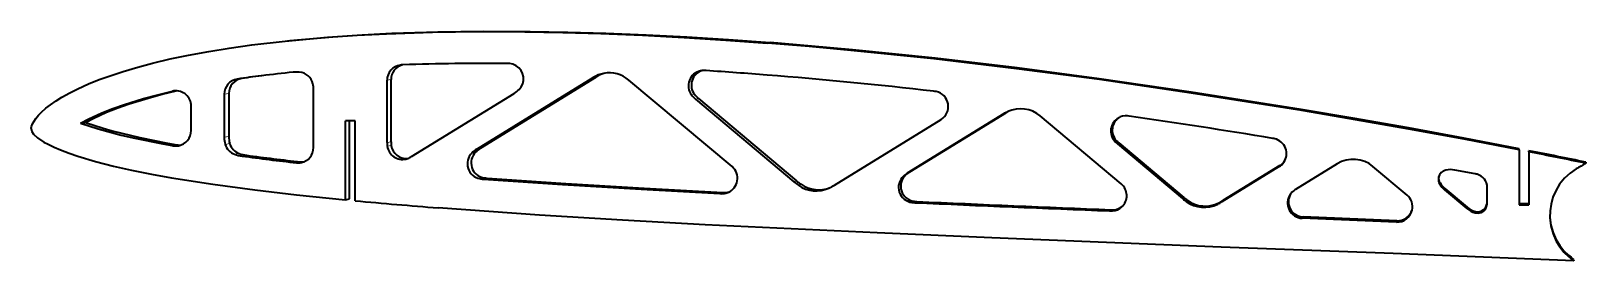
# Model space of a CAD drawing. Extents: x 131 to 289, y -67 to 160.
# Drawn here: x 130.7 to 289.3, y 136.8 to 160.2 of the extents above.
import ezdxf

# ---------------------------------------------------------------- set-up
doc = ezdxf.new("R2010")
doc.units = 0

msp = doc.modelspace()

# ---------------------------------------------------------------- linework, layer by layer
at = {"color": 7, "lineweight": 35, "ltscale": 0.011595}
msp.add_line((156.623932, 159.156052), (157.085205, 159.204514), dxfattribs=at)
at = {"color": 7, "lineweight": 35, "ltscale": 0.000319}
msp.add_line((168.365662, 156.708588), (168.378326, 156.710266), dxfattribs=at)
at = {"color": 7, "lineweight": 35, "ltscale": 0.348585}
msp.add_line((176.173065, 148.150589), (188.052246, 155.451523), dxfattribs=at)
at = {"color": 7, "lineweight": 35, "ltscale": 0.347213}
msp.add_line((176.552246, 148.239166), (188.38269, 155.514603), dxfattribs=at)
at = {"color": 7, "lineweight": 13, "ltscale": 0.00841}
msp.add_line((188.052246, 155.451523), (188.38269, 155.514603), dxfattribs=at)
at = {"color": 7, "lineweight": 13, "ltscale": 0.008057}
msp.add_line((145.120514, 154.049149), (145.440369, 154.088638), dxfattribs=at)
at = {"color": 7, "lineweight": 13, "ltscale": 0.011523}
msp.add_line((151.742645, 155.284882), (152.200073, 155.341385), dxfattribs=at)
at = {"color": 7, "lineweight": 35, "ltscale": 0.148085}
msp.add_line((159.519073, 148.304062), (159.519073, 154.227448), dxfattribs=at)
at = {"color": 7, "lineweight": 13, "ltscale": 0.010207}
msp.add_line((167.018341, 155.163742), (167.422058, 155.224731), dxfattribs=at)
at = {"color": 7, "lineweight": 35, "ltscale": 0.158711}
msp.add_line((167.018341, 148.815308), (167.018341, 155.163742), dxfattribs=at)
at = {"color": 7, "lineweight": 35, "ltscale": 0.158092}
msp.add_line((167.422058, 148.901062), (167.422058, 155.224731), dxfattribs=at)
at = {"color": 7, "lineweight": 35, "ltscale": 0.343104}
msp.add_line((202.206482, 146.360794), (191.693146, 155.18251), dxfattribs=at)
at = {"color": 7, "lineweight": 35, "ltscale": 0.062324}
msp.add_line((147.031616, 150.033752), (147.031616, 152.526703), dxfattribs=at)
at = {"color": 7, "lineweight": 13, "ltscale": 0.011691}
msp.add_line((150.406433, 153.739304), (150.869781, 153.802444), dxfattribs=at)
at = {"color": 7, "lineweight": 35, "ltscale": 0.109771}
msp.add_line((150.406433, 153.739304), (150.406433, 149.348465), dxfattribs=at)
at = {"color": 7, "lineweight": 35, "ltscale": 0.109304}
msp.add_line((150.869781, 153.802444), (150.869781, 149.430298), dxfattribs=at)
at = {"color": 7, "lineweight": 35, "ltscale": 0.307487}
msp.add_line((169.50354, 147.384308), (179.981476, 153.825592), dxfattribs=at)
at = {"color": 7, "lineweight": 13, "ltscale": 0.007709}
msp.add_line((198.072906, 153.664581), (198.372986, 153.735489), dxfattribs=at)
at = {"color": 7, "lineweight": 13, "ltscale": 0.007691}
msp.add_line((198.480713, 153.239868), (198.779572, 153.312805), dxfattribs=at)
at = {"color": 7, "lineweight": 35, "ltscale": 0.327714}
msp.add_line((198.480713, 153.239868), (208.522461, 144.813843), dxfattribs=at)
at = {"color": 7, "lineweight": 35, "ltscale": 0.326418}
msp.add_line((198.779572, 153.312805), (208.781586, 144.92012), dxfattribs=at)
at = {"color": 7, "lineweight": 35, "ltscale": 0.012933}
msp.add_line((135.746368, 150.773651), (136.258865, 150.844147), dxfattribs=at)
at = {"color": 7, "lineweight": 35, "ltscale": 0.0125}
for p, q in [((163.268707, 151.027664), (162.768707, 151.027664)), ((163.768707, 151.027664), (163.268707, 151.027664))]:
    msp.add_line(p, q, dxfattribs=at)
at = {"color": 7, "lineweight": 35, "ltscale": 0.201202}
msp.add_line((162.768707, 142.979599), (162.768707, 151.027664), dxfattribs=at)
at = {"color": 7, "lineweight": 35, "ltscale": 0.198629}
msp.add_line((163.181335, 143.082504), (163.181335, 151.027664), dxfattribs=at)
at = {"color": 7, "lineweight": 35, "ltscale": 0.203576}
msp.add_line((163.768707, 142.884644), (163.768707, 151.027664), dxfattribs=at)
at = {"color": 7, "lineweight": 35, "ltscale": 0.318812}
msp.add_line((212.655487, 144.479004), (223.520508, 151.155609), dxfattribs=at)
at = {"color": 7, "lineweight": 35, "ltscale": 0.290396}
msp.add_line((220.112518, 145.713989), (230.009766, 151.794495), dxfattribs=at)
at = {"color": 7, "lineweight": 35, "ltscale": 0.289238}
msp.add_line((220.335083, 145.820496), (230.191193, 151.87941), dxfattribs=at)
at = {"color": 7, "lineweight": 13, "ltscale": 0.005008}
msp.add_line((230.009766, 151.794495), (230.191193, 151.87941), dxfattribs=at)
at = {"color": 7, "lineweight": 35, "ltscale": 0.269493}
msp.add_line((241.908447, 144.59642), (233.650696, 151.525482), dxfattribs=at)
at = {"color": 7, "lineweight": 35, "ltscale": 0.004122}
msp.add_line((242.712708, 151.512802), (242.549042, 151.532837), dxfattribs=at)
at = {"color": 7, "lineweight": 35, "ltscale": 0.00125}
msp.add_line((130.707993, 150.236099), (130.713562, 150.285782), dxfattribs=at)
at = {"color": 7, "lineweight": 13, "ltscale": 0.011763}
msp.add_line((150.406433, 149.348465), (150.869781, 149.430298), dxfattribs=at)
at = {"color": 7, "lineweight": 13, "ltscale": 0.01206}
msp.add_line((145.111633, 148.508514), (145.586975, 148.590622), dxfattribs=at)
at = {"color": 7, "lineweight": 13, "ltscale": 0.012039}
msp.add_line((145.32135, 148.47995), (145.795837, 148.562149), dxfattribs=at)
at = {"color": 7, "lineweight": 13, "ltscale": 0.011747}
msp.add_line((150.507019, 148.631302), (150.969208, 148.716049), dxfattribs=at)
at = {"color": 7, "lineweight": 13, "ltscale": 0.011603}
msp.add_line((151.462067, 147.617355), (151.917938, 147.704437), dxfattribs=at)
at = {"color": 7, "lineweight": 13, "ltscale": 0.011519}
msp.add_line((152.2229, 147.433792), (152.675323, 147.52095), dxfattribs=at)
at = {"color": 7, "lineweight": 13, "ltscale": 0.010318}
for p, q in [((167.018341, 148.815308), (167.422058, 148.901062)), ((167.044922, 148.431854), (167.448334, 148.519073))]:
    msp.add_line(p, q, dxfattribs=at)
at = {"color": 7, "lineweight": 13, "ltscale": 0.009788}
msp.add_line((175.65802, 147.74205), (176.03894, 147.832596), dxfattribs=at)
at = {"color": 7, "lineweight": 13, "ltscale": 0.009735}
msp.add_line((176.173065, 148.150589), (176.552246, 148.239166), dxfattribs=at)
at = {"color": 7, "lineweight": 13, "ltscale": 0.004391}
msp.add_line((241.216278, 148.975311), (241.362579, 149.07251), dxfattribs=at)
at = {"color": 7, "lineweight": 13, "ltscale": 0.004389}
msp.add_line((241.524963, 148.67099), (241.670197, 148.769608), dxfattribs=at)
at = {"color": 7, "lineweight": 35, "ltscale": 0.216423}
msp.add_line((241.524963, 148.67099), (248.156555, 143.106415), dxfattribs=at)
at = {"color": 7, "lineweight": 35, "ltscale": 0.21555}
msp.add_line((241.670197, 148.769608), (248.275024, 143.227509), dxfattribs=at)
at = {"color": 7, "lineweight": 35, "ltscale": 0.002772}
msp.add_line((282.487183, 148.069656), (282.487183, 148.180542), dxfattribs=at)
at = {"color": 7, "lineweight": 35, "ltscale": 0.140099}
msp.add_line((282.487183, 148.069656), (282.487183, 142.465683), dxfattribs=at)
at = {"color": 7, "lineweight": 35, "ltscale": 0.002778}
msp.add_line((283.487183, 147.872757), (283.487183, 147.983871), dxfattribs=at)
at = {"color": 7, "lineweight": 35, "ltscale": 0.135177}
msp.add_line((283.487183, 147.872757), (283.487183, 142.465683), dxfattribs=at)
at = {"color": 7, "lineweight": 13, "ltscale": 0.01097}
msp.add_line((157.782349, 146.751984), (158.211578, 146.84314), dxfattribs=at)
at = {"color": 7, "lineweight": 35, "ltscale": 0.171376}
msp.add_line((258.013031, 146.357269), (252.171661, 142.769791), dxfattribs=at)
at = {"color": 7, "lineweight": 35, "ltscale": 0.170683}
msp.add_line((258.090759, 146.469879), (252.273956, 142.89534), dxfattribs=at)
at = {"color": 7, "lineweight": 13, "ltscale": 0.003421}
msp.add_line((258.013031, 146.357269), (258.090759, 146.469879), dxfattribs=at)
at = {"color": 7, "lineweight": 35, "ltscale": 0.125361}
msp.add_line((263.941925, 146.649628), (259.668396, 144.026337), dxfattribs=at)
at = {"color": 7, "lineweight": 35, "ltscale": 0.113225}
msp.add_line((271.052277, 143.469421), (267.582855, 146.380615), dxfattribs=at)
at = {"color": 7, "lineweight": 35, "ltscale": 0.053544}
msp.add_line((278.019592, 145.615875), (275.915161, 146.013916), dxfattribs=at)
at = {"color": 7, "lineweight": 35, "ltscale": 0.00296}
msp.add_line((289.279541, 146.815155), (289.300232, 146.698593), dxfattribs=at)
at = {"color": 7, "lineweight": 13, "ltscale": 0.009684}
msp.add_line((176.494965, 145.133957), (176.869141, 145.234161), dxfattribs=at)
at = {"color": 7, "lineweight": 13, "ltscale": 0.00965}
msp.add_line((176.852814, 145.089569), (177.225555, 145.189835), dxfattribs=at)
at = {"color": 7, "lineweight": 13, "ltscale": 0.007002}
msp.add_line((208.522461, 144.813843), (208.781586, 144.92012), dxfattribs=at)
at = {"color": 7, "lineweight": 13, "ltscale": 0.006979}
msp.add_line((208.983826, 144.45752), (209.241272, 144.565414), dxfattribs=at)
at = {"color": 7, "lineweight": 13, "ltscale": 0.00622}
msp.add_line((219.684113, 145.388657), (219.908234, 145.496674), dxfattribs=at)
at = {"color": 7, "lineweight": 13, "ltscale": 0.006168}
msp.add_line((220.112518, 145.713989), (220.335083, 145.820496), dxfattribs=at)
at = {"color": 7, "lineweight": 13, "ltscale": 0.003133}
msp.add_line((274.393219, 144.575348), (274.419617, 144.697861), dxfattribs=at)
at = {"color": 7, "lineweight": 35, "ltscale": 0.010632}
msp.add_line((162.768707, 142.979599), (163.181335, 143.082504), dxfattribs=at)
at = {"color": 7, "lineweight": 13, "ltscale": 0.007488}
msp.add_line((200.973083, 143.608292), (201.25119, 143.719482), dxfattribs=at)
at = {"color": 7, "lineweight": 13, "ltscale": 0.007455}
msp.add_line((201.32196, 143.611984), (201.598724, 143.723053), dxfattribs=at)
at = {"color": 7, "lineweight": 13, "ltscale": 0.006199}
msp.add_line((220.555725, 142.711533), (220.773651, 142.829803), dxfattribs=at)
at = {"color": 7, "lineweight": 13, "ltscale": 0.006174}
msp.add_line((220.833954, 142.688293), (221.050751, 142.80658), dxfattribs=at)
at = {"color": 7, "lineweight": 13, "ltscale": 0.004235}
msp.add_line((248.156555, 143.106415), (248.275024, 143.227509), dxfattribs=at)
at = {"color": 7, "lineweight": 13, "ltscale": 0.004234}
msp.add_line((248.52298, 142.818237), (248.640045, 142.940628), dxfattribs=at)
at = {"color": 7, "lineweight": 13, "ltscale": 0.004049}
msp.add_line((252.171661, 142.769791), (252.273956, 142.89534), dxfattribs=at)
at = {"color": 7, "lineweight": 13, "ltscale": 0.003193}
msp.add_line((274.885925, 144.005417), (274.911346, 144.130585), dxfattribs=at)
at = {"color": 7, "lineweight": 35, "ltscale": 0.074089}
msp.add_line((274.885925, 144.005417), (277.156158, 142.100464), dxfattribs=at)
at = {"color": 7, "lineweight": 35, "ltscale": 0.073829}
msp.add_line((274.911346, 144.130585), (277.173615, 142.23233), dxfattribs=at)
at = {"color": 7, "lineweight": 35, "ltscale": 0.035673}
msp.add_line((279.237549, 142.817535), (279.237549, 144.244446), dxfattribs=at)
at = {"color": 7, "lineweight": 13, "ltscale": 0.004664}
msp.add_line((240.711121, 141.841019), (240.848846, 141.966858), dxfattribs=at)
at = {"color": 7, "lineweight": 13, "ltscale": 0.004639}
msp.add_line((241.019958, 141.84584), (241.156433, 141.971588), dxfattribs=at)
at = {"color": 7, "lineweight": 13, "ltscale": 0.00409}
msp.add_line((251.755371, 142.538712), (251.859497, 142.664917), dxfattribs=at)
at = {"color": 7, "lineweight": 13, "ltscale": 0.003844}
msp.add_line((260.368286, 141.099121), (260.446594, 141.23143), dxfattribs=at)
at = {"color": 7, "lineweight": 35, "ltscale": 0.239598}
msp.add_line((270.022858, 140.848083), (260.446594, 141.23143), dxfattribs=at)
at = {"color": 7, "lineweight": 13, "ltscale": 0.003325}
msp.add_line((277.156158, 142.100464), (277.173615, 142.23233), dxfattribs=at)
at = {"color": 7, "lineweight": 13, "ltscale": 0.003316}
msp.add_line((278.010895, 141.643707), (278.024597, 141.77565), dxfattribs=at)
at = {"color": 7, "lineweight": 13, "ltscale": 0.003197}
msp.add_line((279.2005, 142.399139), (279.209808, 142.526672), dxfattribs=at)
at = {"color": 7, "lineweight": 35, "ltscale": 0.025}
for p, q in [((282.487183, 142.595764), (283.487183, 142.595764)), ((282.487183, 142.465683), (283.487183, 142.465683))]:
    msp.add_line(p, q, dxfattribs=at)
at = {"color": 7, "lineweight": 35, "ltscale": 0.240598}
msp.add_line((269.984406, 140.712158), (260.368286, 141.099121), dxfattribs=at)
at = {"color": 7, "lineweight": 13, "ltscale": 0.003531}
msp.add_line((269.984406, 140.712158), (270.022858, 140.848083), dxfattribs=at)
at = {"color": 7, "lineweight": 13, "ltscale": 0.003415}
msp.add_line((287.534332, 137.195526), (287.533478, 137.332108), dxfattribs=at)
at = {"color": 7, "lineweight": 35, "ltscale": 0.003793}
msp.add_line((288.041748, 136.907959), (288.057709, 136.75708), dxfattribs=at)
at = {"color": 7, "lineweight": 35}
for points in [[(130.713562, 150.285782), (130.747894, 150.44046), (130.865723, 150.734314), (131.186371, 151.249557), (131.470673, 151.598083), (131.782959, 151.923553), (132.217438, 152.312073), (132.678101, 152.668457), (133.257935, 153.063492), (133.85614, 153.42981), (134.664566, 153.879425), (135.48967, 154.296661), (136.562469, 154.784531), (137.655518, 155.226028), (138.868469, 155.662811), (140.094879, 156.060745), (141.583954, 156.498016), (143.083191, 156.896011), (144.909882, 157.32962), (146.747986, 157.714539), (148.829773, 158.097076), (150.919403, 158.433441), (153.225708, 158.757477), (156.623932, 159.156036)], [(156.623932, 159.156036), (160.958069, 159.545258), (163.958984, 159.747711), (166.962524, 159.902588), (171.664215, 160.058853), (176.368408, 160.12088), (181.072845, 160.100281), (184.944366, 160.028809), (188.814758, 159.913452), (193.071533, 159.739639), (197.326202, 159.518585), (201.580719, 159.251694), (205.832153, 158.941269)], [(157.085205, 159.204514), (161.482788, 159.59845), (164.484589, 159.799744), (167.489014, 159.95343), (172.191742, 160.107803), (176.896912, 160.167938), (181.602325, 160.145508), (185.460449, 160.072968), (189.317474, 159.956879), (193.461823, 159.787079), (197.604156, 159.572388), (201.851379, 159.306976), (206.095551, 158.998047)], [(282.487183, 148.069656), (276.873566, 149.147766), (271.250641, 150.182114), (265.784576, 151.145706), (260.311859, 152.07132), (249.048828, 153.859406), (239.675629, 155.222672), (231.235748, 156.335602), (222.781281, 157.331482), (214.313141, 158.204254), (210.074219, 158.591064), (205.832153, 158.941269)], [(282.487183, 148.180557), (276.845001, 149.26268), (271.193359, 150.300476), (265.727112, 151.262115), (260.254272, 152.185669), (249.021545, 153.964539), (239.666992, 155.321075), (231.29483, 156.421402), (222.908234, 157.406067), (214.508209, 158.269104), (210.303436, 158.651642), (206.095551, 158.998047)], [(180.47879, 154.21582), (180.698608, 154.489273), (180.850952, 154.805634), (180.92749, 155.148499), (180.924286, 155.50087), (180.841461, 155.843781), (180.683411, 156.159424), (180.457794, 156.431625), (180.176086, 156.64566), (179.852722, 156.790192), (179.52478, 156.856079)], [(135.746368, 150.773651), (136.591583, 151.224289), (137.907349, 151.832794), (139.045532, 152.285049), (140.221161, 152.69725), (142.158752, 153.290771), (143.63382, 153.688492), (145.120514, 154.049149)], [(136.258865, 150.844147), (137.100861, 151.29303), (138.411499, 151.89917), (139.545258, 152.349762), (140.71637, 152.760498), (142.646332, 153.35199), (144.073029, 153.737518), (145.510742, 154.08815)], [(135.746368, 150.773651), (137.542587, 150.197433), (139.882645, 149.582153), (141.2948, 149.257462), (144.141815, 148.683884), (145.111633, 148.508514)], [(136.258865, 150.844147), (138.048126, 150.270874), (138.97377, 150.014282), (141.785278, 149.335724), (144.621063, 148.765076), (145.586975, 148.590622)], [(130.707993, 150.236099), (130.770691, 149.93895), (130.966873, 149.669235), (131.360718, 149.309326), (132.020737, 148.866852), (132.438919, 148.636276), (133.063538, 148.332108), (133.702423, 148.056305), (134.589691, 147.716843), (135.48526, 147.413177), (137.288132, 146.882751), (139.117401, 146.417358), (140.961121, 146.000977), (142.9888, 145.593338), (145.020416, 145.227509), (149.256653, 144.561661), (153.514008, 143.988678), (157.777039, 143.490799), (162.768707, 142.979599)], [(288.316772, 146.139008), (287.679962, 145.699677), (287.10965, 145.16983), (286.6185, 144.560852), (286.217316, 143.885788), (285.940063, 143.232605), (285.747742, 142.548386), (285.643677, 141.844727), (285.62915, 141.144012)], [(176.852814, 145.089569), (184.897552, 144.539825), (192.929749, 144.051437), (200.973083, 143.608292)], [(177.225555, 145.189835), (185.238892, 144.643967), (193.239502, 144.15921), (201.25119, 143.719482)], [(288.057709, 136.75708), (269.65567, 137.492142), (252.109131, 138.167343), (228.714874, 139.097137), (217.019409, 139.600998), (208.249054, 140.006866), (199.480255, 140.445633), (191.027863, 140.909546), (182.578522, 141.426651), (177.408661, 141.777344), (172.241333, 142.16098)], [(278.010895, 141.643707), (278.315613, 141.610275), (278.620514, 141.680069), (278.892273, 141.849945), (279.093842, 142.100647), (279.2005, 142.399139)], [(278.024597, 141.77565), (278.328094, 141.741394), (278.632019, 141.810318), (278.902985, 141.979324), (279.103851, 142.229141), (279.209808, 142.526672)], [(285.626709, 141.211395), (285.72937, 140.406967), (285.947388, 139.62764), (286.275696, 138.890884), (286.630829, 138.317627), (287.05246, 137.795212), (287.533478, 137.332108)], [(285.62915, 141.144012), (285.725983, 140.31662), (285.944458, 139.514557), (286.279266, 138.756714), (286.633545, 138.182846), (287.05426, 137.659637), (287.534332, 137.195526)]]:
    msp.add_lwpolyline(points, dxfattribs=at)
for centre, radius, start, end in [((168.517487, 40.348045), 116.154549, 97.056537, 98.3036), ((168.842285, 41.47168), 115.079446, 97.18739, 98.315), ((170.293152, 25.964966), 130.646901, 95.653104, 97.054468), ((157.802948, 152.148346), 3.846904, 86.157591, 95.656991), ((157.956909, 154.452164), 1.537899, 12.412164, 86.129129), ((168.577484, 155.163971), 1.559145, 97.809142, 180.007973), ((168.974701, 155.224869), 1.552647, 104.312814, 180.00464), ((168.730896, 153.964722), 2.768092, 92.05619, 97.318017), ((177.127533, -88.443657), 245.32254, 89.508932, 91.984657), ((179.204102, 153.345581), 3.525113, 84.780481, 89.577371), ((189.684601, 152.796875), 3.116367, 100.704541, 121.587531), ((190.008728, 152.871826), 3.102964, 103.775784, 121.603377), ((189.685516, 152.790222), 3.123087, 49.99611, 100.698442), ((199.297607, 154.603806), 1.544252, 101.9222, 217.484237), ((199.590546, 154.672791), 1.537344, 107.528802, 217.590105), ((199.300934, 154.591827), 1.556985, 90.507021, 101.951058), ((199.319275, 152.569626), 3.579274, 86.301523, 90.514125), ((172.432495, -262.578644), 419.597352, 85.442176, 86.294516), ((163.374481, -370.764374), 528.161778, 83.54363, 85.395273), ((145.471161, 152.525177), 1.563785, 97.041415, 102.957308), ((145.469452, 152.526733), 1.562201, 359.999044, 96.986733), ((151.968597, 153.73909), 1.562211, 98.316748, 179.992041), ((152.425293, 153.802231), 1.555544, 98.325457, 179.992027), ((156.926544, 154.227585), 2.592522, 359.997054, 12.365077), ((178.526001, 156.192612), 2.778696, 301.586788, 314.649685), ((222.458374, 151.324478), 2.741127, 77.777809, 83.587001), ((222.706116, 152.482971), 1.557266, 301.530616, 77.662488), ((200.243958, 155.3414), 2.74323, 217.680714, 230.002608), ((200.549957, 155.422852), 2.754357, 217.779083, 230.002444), ((231.643402, 149.133774), 3.12239, 49.99427, 115.066995), ((231.643341, 149.13623), 3.120071, 115.084726, 121.571548), ((231.818756, 149.232452), 3.107299, 116.926145, 121.586779), ((242.39209, 149.98735), 1.55197, 121.633894, 220.719056), ((242.531647, 150.08165), 1.54492, 124.726248, 220.801332), ((242.393005, 149.988541), 1.552099, 84.230426, 121.685667), ((125.876396, -650.31189), 810.292499, 80.660996, 81.709601), ((145.470398, 150.033875), 1.561279, 279.867271, 359.995342), ((153.013184, 149.348206), 2.606736, 179.994295, 195.963445), ((153.485748, 149.430054), 2.615915, 179.994595, 195.839887), ((256.928986, 146.572845), 2.703736, 76.335451, 80.674533), ((257.197418, 147.68602), 1.559293, 325.729061, 76.256685), ((145.579407, 151.158493), 2.690937, 259.989194, 264.497276), ((145.471222, 150.033081), 1.560348, 264.488171, 279.842293), ((146.055908, 151.250458), 2.700858, 260.001174, 264.474573), ((145.94577, 150.111053), 1.556146, 264.471622, 270.941402), ((151.970245, 149.052795), 1.522717, 196.069326, 250.504964), ((152.426941, 149.132523), 1.51607, 195.944607, 250.382758), ((152.732208, 151.213379), 3.813753, 250.546779, 262.325556), ((153.175964, 151.242493), 3.755078, 250.426185, 262.338233), ((186.586121, 401.72113), 256.452286, 262.401494, 263.647648), ((157.957092, 148.304398), 1.562082, 282.043021, 359.987904), ((169.79599, 148.815308), 2.777648, 179.99995, 187.935049), ((168.584045, 148.648758), 1.554672, 188.021724, 282.976401), ((170.211212, 148.901062), 2.789145, 179.999978, 187.871487), ((168.980835, 148.733093), 1.547657, 187.949857, 275.470815), ((176.759888, 146.658066), 1.546579, 135.468469, 260.139206), ((177.134277, 146.751465), 1.53992, 135.374664, 260.088191), ((177.618866, 145.798721), 2.760714, 121.581001, 135.256966), ((178.004578, 145.878098), 2.771999, 121.59671, 135.163228), ((243.265015, 150.744736), 2.707059, 220.815908, 230.000149), ((243.416992, 150.851334), 2.717507, 220.888239, 230.000122), ((146.117828, -547.196838), 708.513949, 78.340897, 78.820479), ((146.737183, -544.720947), 706.074019, 78.353068, 78.832575), ((186.307556, 402.52005), 257.353586, 262.389213, 263.636242), ((157.956818, 148.305664), 1.563441, 263.592734, 282.042652), ((158.38504, 148.392273), 1.558821, 263.61108, 273.98402), ((168.583069, 148.653473), 1.559655, 282.971845, 298.163641), ((167.642975, 150.410965), 3.552793, 298.152118, 301.580217), ((201.203491, 145.166199), 1.560194, 291.995754, 49.983294), ((257.196899, 147.688171), 1.561189, 301.516806, 325.673863), ((257.276947, 147.795853), 1.555768, 301.539134, 323.197325), ((265.575745, 143.988129), 3.122946, 50.006014, 121.544473), ((275.208771, 145.075989), 0.952816, 102.114634, 168.146253), ((275.478821, 143.710236), 2.344521, 79.274249, 101.561969), ((309.15567, 110.659859), 41.146429, 118.85245, 120.428079), ((177.112793, 148.650421), 3.570337, 260.035161, 265.8243), ((177.480927, 148.697968), 3.517415, 259.983798, 265.836895), ((213.153625, 150.333206), 7.204922, 230.000941, 234.637902), ((213.343567, 150.35704), 7.097301, 230.0009, 234.689538), ((210.779449, 146.986053), 3.10112, 234.61998, 294.612673), ((211.026947, 147.0849), 3.087994, 234.673105, 292.438685), ((209.782501, 149.153793), 5.487029, 294.649501, 301.573462), ((220.742798, 144.253433), 1.553046, 133.001733, 263.082027), ((220.960907, 144.36496), 1.546383, 132.927953, 263.045294), ((221.544708, 143.383224), 2.735626, 121.569608, 132.854474), ((221.77359, 143.480881), 2.746464, 121.585222, 132.780626), ((240.905212, 143.401398), 1.560648, 312.862389, 49.986367), ((275.202087, 145.069534), 0.948003, 167.681868, 211.423933), ((275.220337, 145.190598), 0.94027, 171.409717, 211.606094), ((276.407715, 145.819427), 2.367766, 211.698302, 230.006474), ((276.440857, 145.95372), 2.379697, 211.854003, 230.005736), ((277.414825, 142.444489), 3.228525, 75.973622, 79.203884), ((277.864197, 144.244461), 1.373298, 359.999378, 75.961109), ((213.69577, 677.771912), 537.212556, 264.667389, 265.574329), ((201.118347, 146.366943), 2.762469, 266.985856, 274.227079), ((201.396484, 146.489319), 2.773641, 266.997795, 274.181439), ((201.207336, 145.167572), 1.559785, 274.213876, 291.846023), ((201.485291, 145.275177), 1.556246, 274.179226, 286.332523), ((221.210846, 146.38266), 3.579655, 262.984744, 267.437071), ((434.526276, 4946.254883), 4808.190215, 267.455329, 267.691462), ((252.887543, 148.744675), 7.360173, 230.000477, 233.62993), ((252.934631, 148.780685), 7.249113, 230.000463, 233.670611), ((250.36795, 145.322433), 3.110349, 233.61892, 296.491808), ((250.475342, 145.435394), 3.097024, 233.6596, 296.547071), ((249.340149, 147.37999), 5.410289, 296.513474, 301.557398), ((249.430298, 147.522552), 5.431169, 296.568737, 301.572929), ((260.430817, 142.659637), 1.561744, 145.693686, 267.705874), ((260.508514, 142.785294), 1.555079, 148.397881, 267.717833), ((260.430176, 142.66011), 1.560954, 124.896224, 145.694956), ((261.069489, 141.743866), 2.678198, 121.544091, 124.900268), ((270.04837, 142.272888), 1.561892, 346.531228, 50.002756), ((276.855072, 142.817734), 2.382466, 355.948357, 359.99544), ((220.997223, 146.318665), 3.634055, 263.021723, 267.424968), ((436.125519, 4964.081543), 4826.197999, 267.443246, 267.679441), ((240.822876, 144.575974), 2.73723, 267.660398, 274.128929), ((240.960449, 144.712616), 2.74803, 267.672406, 274.089819), ((240.909973, 143.395645), 1.553619, 274.058639, 312.878043), ((241.04776, 143.515518), 1.547696, 274.026285, 309.492865), ((270.047638, 142.273712), 1.562818, 267.68108, 346.508154), ((270.085449, 142.40303), 1.556199, 267.694057, 344.029633), ((278.658264, 143.881104), 2.329398, 229.849967, 253.862972), ((278.68335, 144.022217), 2.341377, 229.852822, 253.657609), ((276.865234, 142.81636), 2.372243, 349.870348, 355.964009), ((276.8703, 142.94133), 2.375974, 349.949083, 354.456162), ((314.565674, 169.20755), 41.794538, 229.700153, 230.607694), ((314.275208, 168.585861), 41.236236, 229.572921, 230.521593)]:
    msp.add_arc(centre, radius, start, end, dxfattribs=at)

doc.saveas('drawing.dxf')
